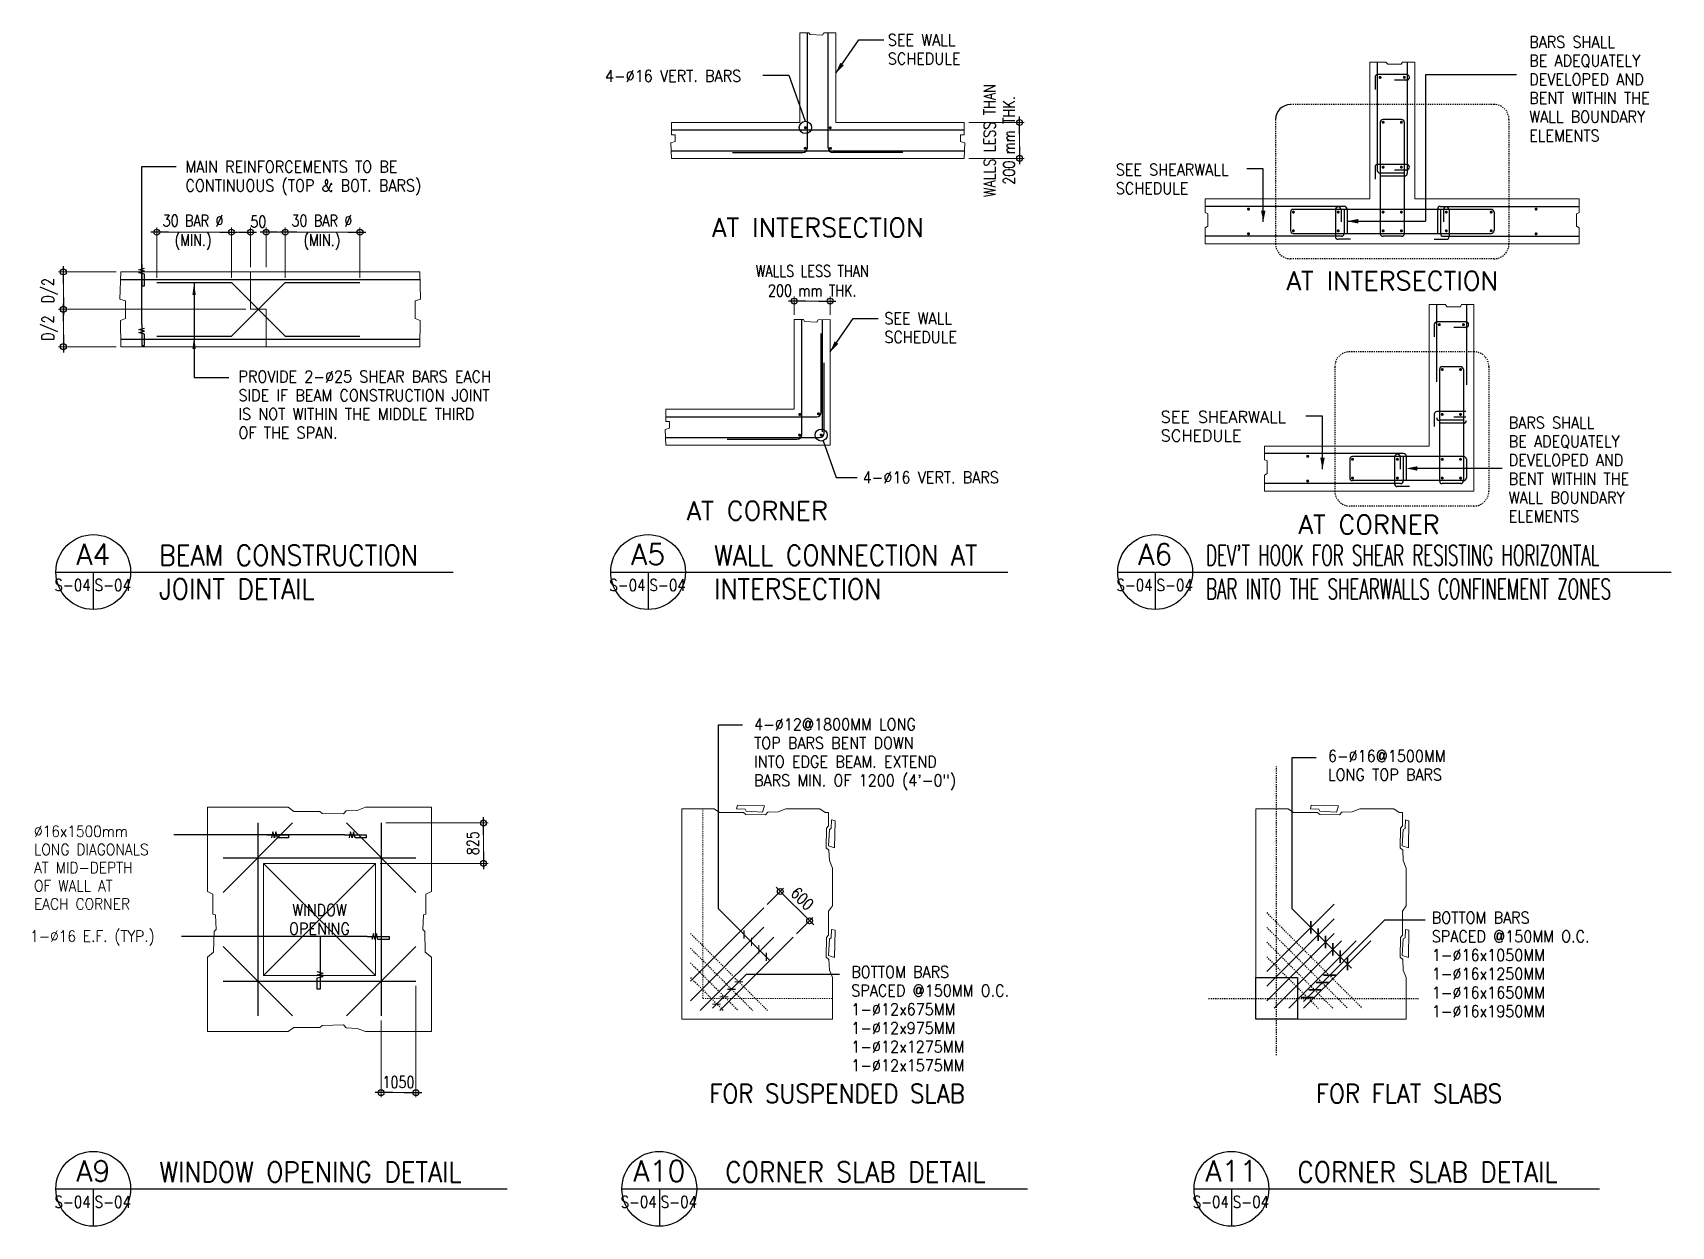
# Model space of a CAD drawing. Header units: millimetres. Extents: x 3475 to 3878, y 2024 to 2251.
# Drawn here: x 3732.1 to 3877.9, y 2145.1 to 2251.2 of the extents above; entities that cross this region are included whole.
import ezdxf
from ezdxf.enums import TextEntityAlignment as Align

# ---------------------------------------------------------------- set-up
doc = ezdxf.new("R2010")
doc.units = ezdxf.units.MM
doc.linetypes.add('HIDDEN', pattern=[0.375, 0.25, -0.125])
doc.linetypes.add('PHANTOM', pattern=[2.5, 1.25, -0.25, 0.25, -0.25, 0.25, -0.25])
for name, color, linetype in [('1R', 1, 'Continuous'), ('3G', 3, 'Continuous'), ('5B', 5, 'Continuous'), ('6M', 6, 'Continuous'), ('8G', 8, 'Continuous'), ('DIM', 8, 'Continuous'), ('TC', 4, 'Continuous'), ('TG', 3, 'Continuous'), ('title', 3, 'Continuous')]:
    doc.layers.add(name, color=color, linetype=linetype)
for name, color, linetype, lineweight in [('2Y', 3, 'Continuous', 9), ('4C', 4, 'Continuous', 9), ('ST-DIM_E', 250, 'Continuous', 13)]:
    doc.layers.add(name, color=color, linetype=linetype, lineweight=lineweight)
doc.styles.add('100CL', font='romans.shx', dxfattribs={"height": 250})
doc.styles.add('175CL', font='ROMANS.shx', dxfattribs={"height": 0.45})
doc.styles.add('FRED', font='romans', dxfattribs={"height": 0.6})
doc.styles.add('ROMANS', font='romans.shx', dxfattribs={"width": 0.8})
doc.dimstyles.new('DIM150', dxfattribs={"dimscale": 150, "dimtxt": 2.5, "dimasz": 2.5, "dimexe": 1, "dimexo": 1, "dimgap": 1, "dimtad": 1, "dimdec": 0, "dimzin": 0, "dimdsep": 46, "dimtxsty": 'ROMANS', "dimblk": 'DIM1', "dimcen": 1, "dimclrd": 8, "dimclre": 8, "dimclrt": 3, "dimadec": 0, "dimazin": 0, "dimtfac": 1, "dimtdec": 0, "dimtofl": 0, "dimtmove": 0, "dimatfit": 3, "dimfxl": 1, "dimtolj": 1, "dimtzin": 0, "dimarcsym": 0})

# ---------------------------------------------------------------- blocks, each defined once
blk = doc.blocks.new('DIMBLK')
at = {"layer": '2Y'}
blk.add_lwpolyline([(-5, 0, 2, 0, 0), (0, 0, 0, 0, 0)], format="xyseb", dxfattribs=at)
blk = doc.blocks.new('DIM1')
at = {"color": 0}
blk.add_line((-1, 0), (0.5, 0), dxfattribs=at)
at = {"color": 3}
blk.add_circle((0, 0), 0.25, dxfattribs=at)
blk = doc.blocks.new('*D11')
at = {"layer": 'Defpoints', "color": 0, "transparency": 16777216}
for p in [(281834, -95), (281834, -688), (282985, -688)]:
    blk.add_point(p, dxfattribs=at)
at = {"layer": 'DIM', "color": 8, "lineweight": -2, "transparency": 16777216}
for p, q in [((281834, -538), (281834, 55)), ((282985, -538), (282985, 55)), ((282610, -95), (282209, -95))]:
    blk.add_line(p, q, dxfattribs=at)
at = {"layer": 'DIM', "color": 8, "lineweight": -2, "transparency": 16777216, "xscale": 375, "yscale": 375, "zscale": 375, "rotation": 180}
blk.add_blockref('DIM1', (281834, -95), dxfattribs=at)
at = {"layer": 'DIM', "color": 8, "lineweight": -2, "transparency": 16777216, "xscale": 375, "yscale": 375, "zscale": 375}
blk.add_blockref('DIM1', (282985, -95), dxfattribs=at)
at = {"layer": 'DIM', "color": 3, "transparency": 16777216, "insert": (282410, 555), "char_height": 375, "attachment_point": 5, "style": 'ROMANS'}
blk.add_mtext('\\A1;WALLS LESS THAN\\P200 mm THK.', dxfattribs=at)
blk = doc.blocks.new('*D32')
at = {"layer": 'Defpoints', "color": 0, "transparency": 16777216}
for p in [(260231, 838), (258385, -360), (264392, -360)]:
    blk.add_point(p, dxfattribs=at)
at = {"layer": 'DIM', "color": 8, "lineweight": -2, "transparency": 16777216}
for p, q in [((260081, 838), (258235, 838)), ((258385, 463), (258385, 15)), ((264242, -360), (258235, -360))]:
    blk.add_line(p, q, dxfattribs=at)
at = {"layer": 'DIM', "color": 8, "lineweight": -2, "transparency": 16777216, "xscale": 375, "yscale": 375, "zscale": 375}
for p, rotation in [((258385, 838), 90), ((258385, -360), 270)]:
    blk.add_blockref('DIM1', p, dxfattribs=dict(at, rotation=rotation))
at = {"layer": 'DIM', "color": 3, "transparency": 16777216, "insert": (257950, 239), "char_height": 375, "attachment_point": 5, "rotation": 90, "style": 'ROMANS'}
blk.add_mtext('\\A1;D/2', dxfattribs=at)
blk = doc.blocks.new('*D33')
at = {"layer": 'Defpoints', "color": 0, "transparency": 16777216}
for p in [(258385, -360), (264392, -360), (260231, -1558)]:
    blk.add_point(p, dxfattribs=at)
at = {"layer": 'DIM', "color": 8, "lineweight": -2, "transparency": 16777216}
for p, q in [((264242, -360), (258235, -360)), ((258385, -1183), (258385, -735)), ((260081, -1558), (258235, -1558))]:
    blk.add_line(p, q, dxfattribs=at)
at = {"layer": 'DIM', "color": 8, "lineweight": -2, "transparency": 16777216, "xscale": 375, "yscale": 375, "zscale": 375}
for p, rotation in [((258385, -360), 90), ((258385, -1558), 270)]:
    blk.add_blockref('DIM1', p, dxfattribs=dict(at, rotation=rotation))
at = {"layer": 'DIM', "color": 3, "transparency": 16777216, "insert": (257950, -959), "char_height": 375, "attachment_point": 5, "rotation": 90, "style": 'ROMANS'}
blk.add_mtext('\\A1;D/2', dxfattribs=at)
blk = doc.blocks.new('*D34')
at = {"layer": 'Defpoints', "color": 0, "transparency": 16777216}
for p in [(264892, 2112), (264392, 838), (264892, 838)]:
    blk.add_point(p, dxfattribs=at)
at = {"layer": 'DIM', "color": 8, "lineweight": -2, "transparency": 16777216}
for p, q in [((264017, 2112), (263642, 2112)), ((264392, 988), (264392, 2262)), ((264892, 988), (264892, 2262)), ((265267, 2112), (265642, 2112))]:
    blk.add_line(p, q, dxfattribs=at)
at = {"layer": 'DIM', "color": 8, "lineweight": -2, "transparency": 16777216, "xscale": 375, "yscale": 375, "zscale": 375}
blk.add_blockref('DIM1', (264392, 2112), dxfattribs=at)
at = {"layer": 'DIM', "color": 8, "lineweight": -2, "transparency": 16777216, "xscale": 375, "yscale": 375, "zscale": 375, "rotation": 180}
blk.add_blockref('DIM1', (264892, 2112), dxfattribs=at)
at = {"layer": 'DIM', "color": 3, "transparency": 16777216, "insert": (264642, 2450), "char_height": 375, "attachment_point": 5, "style": 'ROMANS'}
blk.add_mtext('\\A1;50', dxfattribs=at)
blk = doc.blocks.new('*D54')
at = {"layer": 'Defpoints', "color": 0, "transparency": 16777216}
for p in [(287287, 5630), (289062, 5630), (287287, 4480)]:
    blk.add_point(p, dxfattribs=at)
at = {"layer": 'DIM', "color": 8, "lineweight": -2, "transparency": 16777216}
for p, q in [((287437, 5630), (289212, 5630)), ((289062, 4855), (289062, 5255)), ((287437, 4480), (289212, 4480))]:
    blk.add_line(p, q, dxfattribs=at)
at = {"layer": 'DIM', "color": 8, "lineweight": -2, "transparency": 16777216, "xscale": 375, "yscale": 375, "zscale": 375}
for p, rotation in [((289062, 5630), 90), ((289062, 4480), 270)]:
    blk.add_blockref('DIM1', p, dxfattribs=dict(at, rotation=rotation))
at = {"layer": 'DIM', "color": 3, "transparency": 16777216, "insert": (288412, 5055), "char_height": 375, "attachment_point": 5, "rotation": 90, "style": 'ROMANS'}
blk.add_mtext('\\A1;WALLS LESS THAN\\P200 mm THK.', dxfattribs=at)
blk = doc.blocks.new('*D69')
at = {"layer": 'Defpoints', "color": 0, "transparency": 16777216}
for p in [(269695, -21901), (268580, -23016), (269695, -25477)]:
    blk.add_point(p, dxfattribs=at)
at = {"layer": 'DIM', "color": 8, "lineweight": -2, "transparency": 16777216}
for p, q in [((269695, -22051), (269695, -25627)), ((268580, -23166), (268580, -25627)), ((268955, -25477), (269320, -25477))]:
    blk.add_line(p, q, dxfattribs=at)
at = {"layer": 'DIM', "color": 8, "lineweight": -2, "transparency": 16777216, "xscale": 375, "yscale": 375, "zscale": 375, "rotation": 180}
blk.add_blockref('DIM1', (268580, -25477), dxfattribs=at)
at = {"layer": 'DIM', "color": 8, "lineweight": -2, "transparency": 16777216, "xscale": 375, "yscale": 375, "zscale": 375}
blk.add_blockref('DIM1', (269695, -25477), dxfattribs=at)
at = {"layer": 'DIM', "color": 3, "transparency": 16777216, "insert": (269137, -25139), "char_height": 375, "attachment_point": 5, "style": 'ROMANS'}
blk.add_mtext('\\A1;1050', dxfattribs=at)
blk = doc.blocks.new('*D71')
at = {"layer": 'Defpoints', "color": 0, "transparency": 16777216}
for p in [(268580, -16831), (271864, -16831), (268400, -18125)]:
    blk.add_point(p, dxfattribs=at)
at = {"layer": 'DIM', "color": 8, "lineweight": -2, "transparency": 16777216}
for p, q in [((268730, -16831), (272014, -16831)), ((271864, -17750), (271864, -17206)), ((268550, -18125), (272014, -18125))]:
    blk.add_line(p, q, dxfattribs=at)
at = {"layer": 'DIM', "color": 8, "lineweight": -2, "transparency": 16777216, "xscale": 375, "yscale": 375, "zscale": 375}
for p, rotation in [((271864, -16831), 90), ((271864, -18125), 270)]:
    blk.add_blockref('DIM1', p, dxfattribs=dict(at, rotation=rotation))
at = {"layer": 'DIM', "color": 3, "transparency": 16777216, "insert": (271526, -17478), "char_height": 375, "attachment_point": 5, "rotation": 90, "style": 'ROMANS'}
blk.add_mtext('\\A1;825', dxfattribs=at)
blk = doc.blocks.new('*D75')
at = {"layer": 'Defpoints', "color": 0, "transparency": 16777216}
for p in [(267902, 2112), (265504, 502), (267902, 502)]:
    blk.add_point(p, dxfattribs=at)
at = {"layer": 'DIM', "color": 8, "lineweight": -2, "transparency": 16777216}
for p, q in [((265504, 652), (265504, 2262)), ((265879, 2112), (267527, 2112)), ((267902, 652), (267902, 2262))]:
    blk.add_line(p, q, dxfattribs=at)
at = {"layer": 'DIM', "color": 8, "lineweight": -2, "transparency": 16777216, "xscale": 375, "yscale": 375, "zscale": 375, "rotation": 180}
blk.add_blockref('DIM1', (265504, 2112), dxfattribs=at)
at = {"layer": 'DIM', "color": 8, "lineweight": -2, "transparency": 16777216, "xscale": 375, "yscale": 375, "zscale": 375}
blk.add_blockref('DIM1', (267902, 2112), dxfattribs=at)
at = {"layer": 'DIM', "color": 3, "transparency": 16777216, "insert": (266679, 2108), "char_height": 375, "attachment_point": 5, "style": 'ROMANS'}
blk.add_mtext('\\A1;30 BAR %%C\\P(MIN.)', dxfattribs=at)
blk = doc.blocks.new('*D76')
at = {"layer": 'Defpoints', "color": 0, "transparency": 16777216}
for p in [(261382, 2112), (261382, 502), (263779, 502)]:
    blk.add_point(p, dxfattribs=at)
at = {"layer": 'DIM', "color": 8, "lineweight": -2, "transparency": 16777216}
for p, q in [((261382, 652), (261382, 2262)), ((263404, 2112), (261757, 2112)), ((263779, 652), (263779, 2262))]:
    blk.add_line(p, q, dxfattribs=at)
at = {"layer": 'DIM', "color": 8, "lineweight": -2, "transparency": 16777216, "xscale": 375, "yscale": 375, "zscale": 375, "rotation": 180}
blk.add_blockref('DIM1', (261382, 2112), dxfattribs=at)
at = {"layer": 'DIM', "color": 8, "lineweight": -2, "transparency": 16777216, "xscale": 375, "yscale": 375, "zscale": 375}
blk.add_blockref('DIM1', (263779, 2112), dxfattribs=at)
at = {"layer": 'DIM', "color": 3, "transparency": 16777216, "insert": (262547, 2108), "char_height": 375, "attachment_point": 5, "style": 'ROMANS'}
blk.add_mtext('\\A1;30 BAR %%C\\P(MIN.)', dxfattribs=at)
blk = doc.blocks.new('*D78')
at = {"layer": 'Defpoints', "color": 0, "transparency": 16777216}
for p in [(280862, -19548), (282327, -19967), (281804, -20490)]:
    blk.add_point(p, dxfattribs=at)
at = {"layer": 'DIM', "color": 8, "lineweight": -2, "transparency": 16777216}
for p, q in [((280968, -19442), (281491, -18919)), ((281650, -19290), (282062, -19702)), ((281910, -20384), (282434, -19861))]:
    blk.add_line(p, q, dxfattribs=at)
at = {"layer": 'DIM', "color": 8, "lineweight": -2, "transparency": 16777216, "xscale": 375, "yscale": 375, "zscale": 375}
for p, rotation in [((281385, -19025), 134.9999999899574), ((282327, -19967), 314.9999999899574)]:
    blk.add_blockref('DIM1', p, dxfattribs=dict(at, rotation=rotation))
at = {"layer": 'DIM', "color": 3, "transparency": 16777216, "insert": (282095, -19257), "char_height": 375, "attachment_point": 5, "rotation": 315, "style": 'ROMANS'}
blk.add_mtext('\\A1;600', dxfattribs=at)
blk = doc.blocks.new('A$C6C0B0B06')
at = {"layer": 'title', "color": 2}
for p, q in [((0, 0), (16, 0)), ((8, 0), (8, -8))]:
    blk.add_line(p, q, dxfattribs=at)
blk.add_circle((8, 0), 8, dxfattribs=at)
at = {"layer": 'title', "color": 5, "style": 'ROMANS'}
blk.add_attdef('A', text='', height=4.5, dxfattribs=at).set_placement((8, 3.8), align=Align.MIDDLE)
at = {"layer": 'title', "color": 2, "style": 'ROMANS'}
for width, p, p2 in [(1.138397, (-0.28, -4.05), (7.44, -4.05)), (1.147089, (8.29, -4.05), (16.07, -4.05))]:
    blk.add_attdef('S-1', text='', height=2.5, dxfattribs=dict(at, width=width)).set_placement(p, p2, align=Align.FIT)
blk = doc.blocks.new('A$C9b866f26')
at = {"layer": '1R'}
for p, q in [((31047.446, 31286.999), (27451.517, 27691.07)), ((27451.517, 31286.999), (31047.446, 27691.07))]:
    blk.add_line(p, q, dxfattribs=at)
at = {"layer": '2Y', "color": 2}
for p, q in [((44661.708, 55042.351), (44661.708, 57919.094)), ((45812.405, 55042.351), (45812.405, 57919.094)), ((40539.469, 55042.351), (44661.708, 55042.351)), ((49934.643, 55042.351), (45812.405, 55042.351)), ((40539.469, 53891.654), (49934.643, 53891.654)), ((22878.045, 50250.009), (32467.189, 50250.009)), ((27039.051, 50250.009), (27039.051, 49051.846)), ((27039.051, 49051.846), (27539.051, 49051.846)), ((27539.051, 49051.846), (27539.051, 47852.723)), ((44481.768, 45847.421), (44481.768, 48724.165)), ((45632.465, 44696.724), (45632.465, 48724.165)), ((22878.045, 47852.723), (32467.189, 47852.723)), ((40359.53, 45847.421), (44481.768, 45847.421)), ((40359.53, 44696.724), (45632.465, 44696.724)), ((40879.245, 26291.948), (40879.245, 33037.436)), ((59289.406, 26291.948), (59289.406, 33037.436)), ((40879.245, 26291.948), (45704.967, 26291.948)), ((59289.406, 26291.948), (64115.129, 26291.948))]:
    blk.add_line(p, q, dxfattribs=at)
at = {"layer": '2Y'}
for p, q in [((62947.283, 56980.921), (62947.283, 52591.505)), ((64386.737, 56980.921), (64386.737, 52591.505)), ((62947.283, 52591.505), (57669.289, 52591.505)), ((69664.731, 52591.505), (64386.737, 52591.505)), ((69664.731, 51152.052), (57669.289, 51152.052)), ((64846.02, 49205.142), (64846.02, 44677.64)), ((66285.473, 49205.142), (66285.473, 43238.187)), ((64832.692, 44664.312), (59568.026, 44664.312)), ((66272.145, 43224.859), (59568.026, 43224.859))]:
    blk.add_line(p, q, dxfattribs=at)
at = {"layer": '2Y', "color": 2, "linetype": 'HIDDEN'}
for q in [(41545.911, 33037.436), (45704.967, 26958.615)]:
    blk.add_line((41545.911, 26958.615), q, dxfattribs=at)
at = {"layer": '2Y', "color": 1}
for points in [[(44661.708, 57919.094), (44953.627, 57919.094), (44991.112, 57860.795), (45384.708, 57838.293), (45433.439, 57913.3), (45812.405, 57919.094)], [(40539.469, 55042.351), (40539.469, 54649.186), (40660.12, 54649.186), (40660.12, 54431.2), (40521.463, 54391.566), (40539.469, 53891.654)], [(49934.643, 55042.351), (49934.643, 54649.186), (49813.992, 54649.186), (49813.992, 54431.2), (49952.649, 54391.566), (49934.643, 53891.654)], [(22878.045, 50250.009), (22849.537, 49377.333), (23027.504, 49328.765), (23027.504, 48762.142), (22865.716, 48697.385), (22878.045, 47852.723)], [(32467.189, 50250.009), (32495.698, 49377.333), (32317.731, 49328.765), (32317.731, 48762.142), (32479.519, 48697.385), (32467.189, 47852.723)], [(64846.02, 49205.142), (65360.794, 49205.142), (65424.203, 49133.83), (65852.214, 49133.83), (65891.844, 49205.142), (66285.473, 49205.142)], [(44481.768, 48724.165), (44773.687, 48724.165), (44811.173, 48665.865), (45204.769, 48643.363), (45253.499, 48718.37), (45632.465, 48724.165)], [(40359.53, 45847.421), (40359.53, 45454.257), (40480.181, 45454.257), (40480.181, 45236.27), (40341.523, 45196.636), (40359.53, 44696.724)], [(59568.026, 44664.312), (59568.026, 44229.139), (59650.821, 44190.606), (59650.821, 43790.821), (59568.026, 43733.02), (59568.026, 43224.859)], [(40879.245, 33037.436), (41914.026, 33037.436), (42084.814, 32913.419), (42854.124, 32913.419), (42929.546, 32853.037), (43563.096, 32837.942), (43638.518, 32928.514), (43970.378, 32943.61), (44211.73, 33037.436), (44977.403, 33037.436)], [(44977.403, 33037.436), (45306.163, 33037.436), (45476.951, 32913.419), (45580.95, 32913.419)], [(45580.95, 32913.419), (45580.95, 32495.021), (45520.569, 32419.599), (45505.473, 31786.049), (45596.046, 31710.627), (45611.141, 31378.767), (45704.967, 31137.415), (45704.967, 30958.615)], [(59289.406, 33037.436), (60324.187, 33037.436), (60494.975, 32913.419), (61264.285, 32913.419), (61339.708, 32853.037), (61973.257, 32837.942), (62048.68, 32928.514), (62380.539, 32943.61), (62621.891, 33037.436), (63387.564, 33037.436)], [(63387.564, 33037.436), (63716.324, 33037.436), (63887.112, 32913.419), (63991.112, 32913.419)], [(63991.112, 32913.419), (63991.112, 32495.021), (63930.73, 32419.599), (63915.634, 31786.049), (64006.207, 31710.627), (64021.302, 31378.767), (64115.129, 31137.415), (64115.129, 30958.615)], [(45704.967, 30958.615), (45704.967, 29923.834), (45580.95, 29753.046), (45580.95, 28983.736), (45520.569, 28908.313), (45505.473, 28274.764), (45596.046, 28199.341), (45611.141, 27867.482), (45704.967, 27626.13), (45704.967, 26291.948)], [(64115.129, 30958.615), (64115.129, 29923.834), (63991.112, 29753.046), (63991.112, 28983.736), (63930.73, 28908.313), (63915.634, 28274.764), (64006.207, 28199.341), (64021.302, 27867.482), (64115.129, 27626.13), (64115.129, 26291.948)]]:
    blk.add_lwpolyline(points, dxfattribs=at)
at = {"layer": '2Y'}
for points in [[(62947.283, 56980.921), (63462.057, 56980.921), (63525.466, 56909.609), (63953.477, 56909.609), (63993.108, 56980.921), (64386.737, 56980.921)], [(57669.289, 52591.505), (57669.289, 52156.333), (57752.085, 52117.799), (57752.085, 51718.014), (57669.289, 51660.213), (57669.289, 51152.052)], [(69664.731, 52591.505), (69664.731, 52156.333), (69581.935, 52117.799), (69581.935, 51718.014), (69664.731, 51660.213), (69664.731, 51152.052)]]:
    blk.add_lwpolyline(points, dxfattribs=at)
at = {"layer": '2Y', "color": 1}
for points in [[(42937.122, 32964.659), (43466.207, 32933.25), (43526.871, 33129.391), (42659.483, 33147.882), (42633.291, 33032.713), (42905.691, 33022.243)], [(61347.283, 32964.659), (61876.368, 32933.25), (61937.032, 33129.391), (61069.645, 33147.882), (61043.452, 33032.713), (61315.852, 33022.243)], [(28245.208, 33084.963), (25653.552, 33084.963), (25653.552, 30380.075), (25833.789, 30300.216), (25833.789, 29661.348), (25913.595, 29641.383), (25933.547, 29162.231), (25873.692, 29102.337), (25853.74, 28443.504), (25653.552, 28283.787), (25653.552, 25893.105), (28245.208, 25893.105), (28429.45, 26026.892), (29259.365, 26026.892), (29340.73, 26092.031), (30024.189, 26108.315), (30105.554, 26010.607), (30463.556, 25994.323), (30723.922, 25893.105), (32845.41, 25893.105), (32845.41, 28283.787), (32645.222, 28443.504), (32625.271, 29102.337), (32565.416, 29162.231), (32585.367, 29641.383), (32665.174, 29661.348), (32665.174, 30300.216), (32845.41, 30380.075), (32845.41, 33084.963), (30723.922, 33084.963), (30463.556, 32983.745), (30105.554, 32967.461), (30024.189, 32869.753), (29340.73, 32886.038), (29259.365, 32951.176), (28429.45, 32951.176)], [(45608.355, 32374.639), (45576.945, 31845.554), (45773.086, 31784.89), (45791.577, 32652.277), (45676.409, 32678.47), (45665.939, 32406.07)], [(64018.516, 32374.639), (63987.107, 31845.554), (64183.248, 31784.89), (64201.739, 32652.277), (64086.57, 32678.47), (64076.1, 32406.07)], [(45608.355, 28863.354), (45576.945, 28334.269), (45773.086, 28273.604), (45791.577, 29140.992), (45676.409, 29167.185), (45665.939, 28894.785)], [(64018.516, 28863.354), (63987.107, 28334.269), (64183.248, 28273.604), (64201.739, 29140.992), (64086.57, 29167.185), (64076.1, 28894.785)]]:
    blk.add_lwpolyline(points, close=True, dxfattribs=at)
at = {"layer": '2Y', "color": 2}
blk.add_lwpolyline([(27451.517, 31286.999), (31047.446, 31286.999), (31047.446, 27691.07), (27451.517, 27691.07)], close=True, dxfattribs=at)
at = {"layer": '2Y'}
for centre in [(64832.692, 44677.64), (66272.145, 43238.187)]:
    blk.add_arc(centre, 13.328, 270, 0, dxfattribs=at)
at = {"layer": '3G', "const_width": 47.946}
for points in [[(44814.254, 54875.32, 1), (44862.2, 54875.32, 1)], [(45659.859, 54875.32, -1), (45611.913, 54875.32, -1)], [(44807.687, 54213.813, 1), (44855.633, 54213.813, 1)], [(45666.425, 54213.813, -1), (45618.48, 54213.813, -1)], [(45231.889, 45704.015, 1), (45279.834, 45704.015, 1)], [(44634.314, 45680.39, 1), (44682.26, 45680.39, 1)], [(44627.748, 45018.883, 1), (44675.693, 45018.883, 1)], [(45320.54, 45018.883, 1), (45368.485, 45018.883, 1)]]:
    blk.add_lwpolyline(points, format="xyb", close=True, dxfattribs=at)
at = {"layer": '4C', "color": 4, "const_width": 47.946}
for points in [[(63252.797, 56487.584, 1), (63300.743, 56487.584, 1)], [(64029.798, 56487.584, 1), (64077.744, 56487.584, 1)], [(63348.761, 55048.131, 1), (63396.707, 55048.131, 1)], [(63933.835, 55048.131, 1), (63981.78, 55048.131, 1)], [(63348.761, 53608.678, 1), (63396.707, 53608.678, 1)], [(63933.835, 53608.678, 1), (63981.78, 53608.678, 1)], [(59030.402, 52265.188, 1), (59078.348, 52265.188, 1)], [(60469.855, 52169.225, 1), (60517.801, 52169.225, 1)], [(61909.308, 52169.225, 1), (61957.254, 52169.225, 1)], [(63348.761, 52169.225, 1), (63396.707, 52169.225, 1)], [(63933.835, 52169.225, 1), (63981.78, 52169.225, 1)], [(65424.712, 52169.225, -1), (65376.766, 52169.225, -1)], [(66864.165, 52169.225, -1), (66816.219, 52169.225, -1)], [(68303.618, 52265.188, -1), (68255.672, 52265.188, -1)], [(59030.402, 51472.78, 1), (59078.348, 51472.78, 1)], [(60469.855, 51568.744, 1), (60517.801, 51568.744, 1)], [(61909.308, 51568.744, 1), (61957.254, 51568.744, 1)], [(63348.761, 51568.744, 1), (63396.707, 51568.744, 1)], [(63936.997, 51568.744, 1), (63984.943, 51568.744, 1)], [(65424.712, 51568.744, -1), (65376.766, 51568.744, -1)], [(66864.165, 51568.744, -1), (66816.219, 51568.744, -1)], [(68303.618, 51472.78, -1), (68255.672, 51472.78, -1)], [(65151.534, 48560.39, 1), (65199.48, 48560.39, 1)], [(65928.535, 48560.39, 1), (65976.48, 48560.39, 1)], [(65247.498, 47120.937, 1), (65295.443, 47120.937, 1)], [(65832.571, 47120.937, 1), (65880.517, 47120.937, 1)], [(65247.498, 45681.484, 1), (65295.443, 45681.484, 1)], [(65832.571, 45681.484, 1), (65880.517, 45681.484, 1)], [(60929.139, 44337.995, 1), (60977.084, 44337.995, 1)], [(62368.592, 44242.031, 1), (62416.537, 44242.031, 1)], [(63808.045, 44242.031, 1), (63855.99, 44242.031, 1)], [(65247.498, 44242.031, 1), (65295.443, 44242.031, 1)], [(65832.571, 44242.031, 1), (65880.517, 44242.031, 1)], [(62368.592, 43641.55, 1), (62416.537, 43641.55, 1)], [(63808.045, 43641.55, 1), (63855.99, 43641.55, 1)], [(65247.498, 43641.55, 1), (65295.443, 43641.55, 1)], [(65835.734, 43641.55, 1), (65883.68, 43641.55, 1)], [(60929.139, 43545.587, 1), (60977.084, 43545.587, 1)]]:
    blk.add_lwpolyline(points, format="xyb", close=True, dxfattribs=at)
at = {"layer": '5B'}
for p, q in [((59639.49, 27820.544), (61801.251, 29982.304)), ((41151.918, 27507.431), (43508.94, 29864.453)), ((59639.49, 27349.139), (61801.251, 29510.9)), ((41151.918, 26878.891), (43508.94, 29235.914)), ((41466.188, 26564.622), (43823.21, 28921.644)), ((42094.727, 26564.622), (44451.749, 28921.644)), ((59639.49, 26877.735), (61801.251, 29039.495)), ((59875.192, 26642.033), (62036.953, 28803.793)), ((60346.597, 26642.033), (62508.357, 28803.793)), ((60818.001, 26642.033), (62979.762, 28803.793))]:
    blk.add_line(p, q, dxfattribs=at)
at = {"layer": '5B', "linetype": 'HIDDEN', "ltscale": 2}
for p, q in [((59639.49, 29706.162), (62703.62, 26642.033)), ((41151.918, 29039.495), (43626.792, 26564.622)), ((59639.49, 29234.758), (62232.215, 26642.033)), ((41151.918, 28568.091), (43155.387, 26564.622)), ((59639.49, 28763.353), (61760.81, 26642.033)), ((41151.918, 28096.686), (42683.983, 26564.622)), ((59639.49, 28291.948), (61289.406, 26642.033)), ((41151.918, 27625.282), (42212.578, 26564.622))]:
    blk.add_line(p, q, dxfattribs=at)
at = {"layer": '6M', "color": 6}
for p, q in [((44901.436, 54227.274), (44901.436, 57919.094)), ((45572.676, 54227.274), (45572.676, 57915.429)), ((64127.482, 56578.896), (63201.886, 56578.896)), ((64127.482, 56396.271), (63738.977, 56396.271)), ((63964.497, 55139.443), (63369.523, 55139.443)), ((42504.15, 54083.436), (44757.599, 54083.436)), ((47969.962, 54083.436), (45716.513, 54083.436)), ((64127.482, 53699.99), (63201.587, 53699.99)), ((64031.518, 53421.402), (63273.56, 53421.402)), ((64060.46, 53325.438), (63283.156, 53325.438)), ((64127.482, 53517.365), (63738.977, 53517.365)), ((60402.516, 52169.266), (60402.516, 51574.292)), ((61841.969, 52242.936), (61841.969, 51382.365)), ((62024.593, 52242.936), (62024.593, 51854.43)), ((62120.557, 52242.936), (62120.557, 51478.329)), ((62216.52, 52265.229), (62216.52, 51487.925)), ((65117.5, 52265.229), (65117.5, 51487.925)), ((65213.463, 52242.936), (65213.463, 51478.329)), ((65309.427, 52242.936), (65309.427, 51854.43)), ((65492.051, 52242.936), (65492.051, 51382.365)), ((66931.504, 52169.266), (66931.504, 51574.292)), ((22878.045, 50010.281), (32467.189, 50010.281)), ((24028.263, 49914.389), (26426.508, 49914.389)), ((26425.549, 49915.348), (28151.595, 48189.302)), ((26425.549, 48188.343), (28151.595, 49914.389)), ((28151.595, 49914.389), (30548.881, 49914.389)), ((44721.497, 45032.344), (44721.497, 48724.165)), ((45390.718, 45118.378), (45390.718, 48720.468)), ((66026.219, 48651.702), (65100.323, 48651.702)), ((66026.219, 48469.078), (65637.713, 48469.078)), ((22878.045, 48092.452), (32467.189, 48092.452)), ((24028.263, 48188.343), (26425.549, 48188.343)), ((28151.595, 48189.302), (30548.881, 48189.302)), ((65863.234, 47212.249), (65268.26, 47212.249)), ((66026.219, 45772.796), (65100.323, 45772.796)), ((65930.255, 45494.208), (65172.296, 45494.208)), ((65959.197, 45398.245), (65181.892, 45398.245)), ((66026.219, 45590.172), (65637.713, 45590.172)), ((42324.21, 44888.507), (44577.659, 44888.507)), ((62301.252, 44242.073), (62301.252, 43647.099)), ((63740.705, 44315.742), (63740.705, 43455.172)), ((63923.33, 44315.742), (63923.33, 43927.237)), ((64019.293, 44315.742), (64019.293, 43551.135)), ((64115.257, 44338.036), (64115.257, 43560.732)), ((28386.458, 32581.533), (26156.982, 30352.057)), ((27271.72, 32581.533), (27271.72, 26396.535)), ((30112.504, 32581.533), (32341.98, 30352.057)), ((31227.242, 32581.533), (31227.242, 26396.535)), ((26156.982, 31466.795), (32341.98, 31466.795)), ((26156.982, 28626.011), (28386.458, 26396.535)), ((32341.98, 28626.011), (30112.504, 26396.535)), ((26156.982, 27511.273), (32341.98, 27511.273))]:
    blk.add_line(p, q, dxfattribs=at)
at = {"layer": '6M', "color": 6, "linetype": 'Continuous'}
for p, q in [((63187.192, 56980.921), (63187.192, 53507.769)), ((64146.828, 56980.921), (64146.828, 53411.805)), ((63115.22, 56492.229), (63115.22, 56099.078)), ((63283.156, 55053.076), (63283.156, 51478.329)), ((64050.864, 55053.076), (64050.864, 51478.329)), ((63115.22, 53613.623), (63115.22, 53220.172)), ((62130.153, 52351.597), (57669.289, 52351.597)), ((66845.137, 52255.633), (60488.883, 52255.633)), ((65203.867, 52351.597), (69664.731, 52351.597)), ((62034.189, 51391.961), (57669.289, 51391.961)), ((60488.883, 51487.925), (66845.137, 51487.925)), ((62321.786, 51295.998), (61928.336, 51295.998)), ((63964.497, 51391.961), (63369.523, 51391.961)), ((65012.234, 51295.998), (65405.684, 51295.998)), ((65299.831, 51391.961), (69664.731, 51391.961)), ((65085.929, 49205.142), (65085.929, 46723.833)), ((66045.564, 49205.142), (66045.564, 46627.87)), ((65013.956, 48565.335), (65013.956, 48171.885)), ((65181.892, 47125.882), (65181.892, 43551.135)), ((65949.601, 47125.882), (65949.601, 43551.135)), ((65013.956, 45686.429), (65013.956, 45292.979)), ((64028.89, 44424.403), (59568.026, 44424.403)), ((65959.197, 44328.44), (62387.619, 44328.44)), ((66045.564, 44242.073), (66045.564, 43647.099)), ((63932.926, 43464.768), (59568.026, 43464.768)), ((65959.197, 43560.732), (62387.619, 43560.732)), ((64220.523, 43368.804), (63827.072, 43368.804)), ((65863.234, 43464.768), (65268.26, 43464.768))]:
    blk.add_line(p, q, dxfattribs=at)
at = {"layer": '6M', "color": 6}
for points in [[(40539.469, 54802.622), (49934.643, 54802.622, 0.414213562)], [(40530.835, 54131.382), (49943.278, 54131.382, 0.414213562)], [(40359.53, 45607.693), (45200.954, 45607.693, 0.414213562), (45344.791, 45751.53), (45344.791, 48274.359)], [(40350.895, 44936.452), (45296.845, 44936.452, 0.414213562), (45440.682, 45080.29), (45440.682, 47333.739)]]:
    blk.add_lwpolyline(points, format="xyb", dxfattribs=at)
at = {"layer": '6M'}
blk.add_lwpolyline([(59289.406, 27625.282), (60622.739, 27625.282), (60622.739, 26291.948), (59289.406, 26291.948)], close=True, dxfattribs=at)
at = {"layer": '6M', "color": 6}
for centre, radius, start, end in [((63201.886, 56492.229), 86.667, 90, 180), ((64127.482, 56487.584), 91.312, 270, 90), ((63369.523, 55053.076), 86.367, 90, 180), ((63964.497, 55053.076), 86.367, 0, 90), ((44757.599, 54227.274), 143.837, 270, 0), ((45716.513, 54227.274), 143.837, 180, 270), ((63201.587, 53613.623), 86.367, 90, 180), ((64127.482, 53608.678), 91.312, 270, 90), ((63273.56, 53507.769), 86.367, 180, 270), ((64060.46, 53411.805), 86.367, 270, 0), ((60488.883, 52169.266), 86.367, 90, 180), ((61933.281, 52242.936), 91.312, 0, 180), ((62130.153, 52265.229), 86.367, 0, 90), ((65203.867, 52265.229), 86.367, 90, 180), ((65400.739, 52242.936), 91.312, 0, 180), ((66845.137, 52169.266), 86.367, 0, 90), ((60488.883, 51574.292), 86.367, 180, 270), ((66845.137, 51574.292), 86.367, 270, 0), ((61928.336, 51382.365), 86.367, 180, 270), ((62034.189, 51478.329), 86.367, 270, 0), ((65299.831, 51478.329), 86.367, 180, 270), ((65405.684, 51382.365), 86.367, 270, 0), ((65100.323, 48565.335), 86.367, 90, 180), ((66026.219, 48560.39), 91.312, 270, 90), ((65268.26, 47125.882), 86.367, 90, 180), ((65863.234, 47125.882), 86.367, 0, 90), ((65100.323, 45686.429), 86.367, 90, 180), ((65172.296, 45580.576), 86.367, 180, 270), ((65959.197, 45484.612), 86.367, 270, 0), ((44577.659, 45032.344), 143.837, 270, 0), ((62387.619, 44242.073), 86.367, 90, 180), ((63832.017, 44315.742), 91.312, 0, 180), ((64028.89, 44338.036), 86.367, 0, 90), ((62387.619, 43647.099), 86.367, 180, 270), ((63827.072, 43455.172), 86.367, 180, 270), ((63932.926, 43551.135), 86.367, 270, 0)]:
    blk.add_arc(centre, radius, start, end, dxfattribs=at)
at = {"layer": '6M', "color": 6, "linetype": 'Continuous'}
for centre, start, end in [((63369.523, 51478.329), 180, 270), ((63964.497, 51478.329), 270, 0), ((65959.197, 44242.073), 0, 90), ((65959.197, 43647.099), 270, 0), ((65268.26, 43551.135), 180, 270), ((65863.234, 43551.135), 270, 0)]:
    blk.add_arc(centre, 86.367, start, end, dxfattribs=at)
at = {"layer": '8G'}
for p, q in [((45812.405, 56618.424), (46549.238, 57689.553)), ((46549.238, 57689.553), (47350.247, 57689.553)), ((64728.554, 56572.553), (64728.554, 51876.577)), ((67654.683, 56572.553), (64728.554, 56572.553)), ((23545.469, 48565.899), (23545.469, 53626.93)), ((23545.469, 53626.93), (24656.369, 53626.93)), ((59528.788, 53551.346), (58996.666, 53551.346)), ((59528.788, 51857.835), (59528.788, 53551.346)), ((62216.52, 51876.577), (64728.554, 51876.577)), ((25227.385, 49914.389), (25227.385, 46866.838)), ((45632.465, 47689.205), (46369.299, 48760.334)), ((46369.299, 48760.334), (47170.308, 48760.334)), ((25227.385, 46866.838), (26338.286, 46866.838)), ((61427.524, 45624.153), (60895.402, 45624.153)), ((61427.524, 43930.642), (61427.524, 45624.153)), ((45408.404, 44837.903), (45823.859, 43661.084)), ((45823.859, 43661.084), (46496.689, 43661.084)), ((67189.9, 43949.384), (64335.922, 43949.384)), ((42050, 29829.326), (42050, 35725.011)), ((42050, 35725.011), (42817.562, 35725.011)), ((60460.162, 29829.326), (60460.162, 34685.101)), ((60460.162, 34685.101), (61227.723, 34685.101)), ((30050.876, 32197.825), (24580.967, 32197.825)), ((43713.261, 28166.065), (42050, 29829.326)), ((62359.125, 27930.362), (60460.162, 29829.326)), ((60816.956, 26861.689), (63426.489, 29471.222)), ((63426.489, 29471.222), (64726.892, 29471.222)), ((30781.906, 28944.895), (24824.232, 28944.895)), ((29275.869, 28944.895), (29275.869, 27956.61)), ((41862.828, 26643.209), (42952.992, 27733.373)), ((42952.992, 27733.373), (45935.314, 27733.373))]:
    blk.add_line(p, q, dxfattribs=at)
at = {"layer": '8G', "linetype": 'HIDDEN'}
for p, q in [((66931.504, 55619.261), (60402.516, 55619.261)), ((59922.698, 55139.443), (59922.698, 51152.052)), ((67411.322, 55139.443), (67411.322, 51152.052)), ((66931.504, 50672.235), (60402.516, 50672.235)), ((66285.473, 47692.067), (62301.252, 47692.067)), ((61821.434, 47212.249), (61821.434, 43224.859)), ((66765.291, 47212.249), (66765.291, 43224.859)), ((66285.473, 42745.041), (62301.252, 42745.041))]:
    blk.add_line(p, q, dxfattribs=at)
at = {"layer": '8G', "linetype": 'PHANTOM'}
for p, q in [((59956.073, 25136.604), (59956.073, 34397.279)), ((57770.743, 26958.615), (64509.141, 26958.615))]:
    blk.add_line(p, q, dxfattribs=at)
at = {"layer": '8G', "color": 2}
for points in [[(46016.359, 56914.91, 143.945, 0, 0), (45812.405, 56618.424, 0, 0, 0)], [(59528.788, 52217.699, 143.945, 0, 0), (59528.788, 51857.835, 0, 0, 0)], [(62576.383, 51876.577, 143.945, 0, 0), (62216.52, 51876.577, 0, 0, 0)], [(25227.385, 49506.683, 107.959, 0, 0), (25227.385, 49914.389, 0, 0, 0)], [(25227.625, 47780.636, 107.959, 0, 0), (25227.625, 48188.343, 0, 0, 0)], [(45836.419, 47985.691, 143.945, 0, 0), (45632.465, 47689.205, 0, 0, 0)], [(61427.524, 44290.505, 143.945, 0, 0), (61427.524, 43930.642, 0, 0, 0)]]:
    blk.add_lwpolyline(points, format="xyseb", dxfattribs=at)
at = {"layer": '8G'}
blk.add_lwpolyline([(43470.975, 56557.316), (44312.553, 56557.316), (44834.083, 55080.028)], dxfattribs=at)
at = {"layer": '8G', "color": 2}
for points in [[(23545.469, 50483.728), (23545.469, 49804.738), (23641.432, 49804.738), (23641.432, 50177.467), (23449.505, 50225.449), (23641.432, 50273.431), (23449.505, 50321.413), (23641.432, 50369.394)], [(23545.469, 48565.899), (23545.469, 47886.909), (23641.432, 47886.909), (23641.432, 48259.638), (23449.505, 48307.62), (23641.432, 48355.602), (23449.505, 48403.584), (23641.432, 48451.565)], [(27557.413, 32197.825), (28256.108, 32197.825), (28256.108, 32101.861), (27898.237, 32101.861), (27850.255, 32293.788), (27802.274, 32101.861), (27754.292, 32293.788), (27706.31, 32101.861)], [(30050.876, 32197.825), (30749.571, 32197.825), (30749.571, 32101.861), (30391.7, 32101.861), (30343.718, 32293.788), (30295.736, 32101.861), (30247.755, 32293.788), (30199.773, 32101.861)], [(30781.906, 28944.895), (31480.601, 28944.895), (31480.601, 28848.932), (31122.73, 28848.932), (31074.748, 29040.859), (31026.766, 28848.932), (30978.784, 29040.859), (30930.803, 28848.932)], [(29275.869, 27956.61), (29275.869, 27257.915), (29179.906, 27257.915), (29179.906, 27615.786), (29371.833, 27663.767), (29179.906, 27711.749), (29371.833, 27759.731), (29179.906, 27807.713)]]:
    blk.add_lwpolyline(points, dxfattribs=at)
for points, const_width in [([(61054.217, 29032.621), (61054.217, 29437.92)], 53.349), ([(42870.573, 28873.653), (42870.573, 29143.853)], 35.566), ([(43109.337, 28634.889), (43109.337, 28905.089)], 35.566), ([(61294.247, 28801.247), (61294.247, 29206.546)], 53.349), ([(61525.621, 28561.216), (61525.621, 28966.516)], 53.349), ([(43348.101, 28396.126), (43348.101, 28666.325)], 35.566), ([(43586.864, 28157.362), (43586.864, 28427.561)], 35.566), ([(61761.323, 28325.514), (61761.323, 28730.813)], 53.349), ([(61997.026, 28089.812), (61997.026, 28495.111)], 53.349), ([(62232.728, 27854.109), (62232.728, 28259.409)], 53.349), ([(42570.416, 27485.897), (42840.616, 27485.897)], 35.566), ([(61221.293, 27468.675), (61626.592, 27468.675)], 53.349), ([(61456.995, 27704.378), (61862.294, 27704.378)], 53.349), ([(42092.889, 27008.369), (42363.088, 27008.369)], 35.566), ([(42331.652, 27247.133), (42601.852, 27247.133)], 35.566), ([(60742.265, 26989.648), (61147.565, 26989.648)], 53.349), ([(60979.467, 27226.85), (61384.766, 27226.85)], 53.349), ([(41854.125, 26769.605), (42124.324, 26769.605)], 35.566)]:
    blk.add_lwpolyline(points, dxfattribs=dict(at, const_width=const_width))
at = {"layer": '8G'}
for centre, radius in [((44838.227, 54883.195), 196.877), ((45344.513, 45018.883), 191.927)]:
    blk.add_circle(centre, radius, dxfattribs=at)
blk.add_arc((60402.516, 55139.443), 479.818, 90, 180, dxfattribs=at)
at = {"layer": '8G', "linetype": 'HIDDEN'}
for centre, start, end in [((66931.504, 55139.443), 0, 90), ((60402.516, 51152.052), 180, 270), ((66931.504, 51152.052), 270, 0), ((62301.252, 47212.249), 90, 180), ((66285.473, 47212.249), 0, 90), ((62301.252, 43224.859), 180, 270), ((66285.473, 43224.859), 270, 0)]:
    blk.add_arc(centre, 479.818, start, end, dxfattribs=at)
at = {"layer": 'title', "color": 2}
for p, q in [((20792.068, 40628.02), (33538.58, 40628.02)), ((38592.068, 40628.02), (51338.58, 40628.02)), ((54861.443, 40628.02), (72616.821, 40628.02)), ((20792.068, 20853.02), (35270.64, 20853.02)), ((38953.317, 20853.02), (51959.795, 20853.02)), ((57306.945, 20853.02), (70313.423, 20853.02))]:
    blk.add_line(p, q, dxfattribs=at)
at = {"layer": '8G', "xscale": 71.97265039285412, "yscale": 71.97265039285412, "zscale": 71.97265039285412, "rotation": 180}
blk.add_blockref('DIMBLK', (64115.257, 43949.384), dxfattribs=at)
at = {"layer": 'title'}
ref = blk.add_blockref('A$C6C0B0B06', (20792.068, 40628.02), dxfattribs=dict(at, xscale=150, yscale=150, zscale=150))
ref.add_attrib('A', 'A4', dxfattribs={"color": 5, "height": 675, "style": 'ROMANS'}).set_placement((21992.068, 41198.574), align=Align.MIDDLE)
ref.add_attrib('S-1', 'S-04', dxfattribs={"color": 2, "height": 375, "style": 'ROMANS', "width": 0.772483}).set_placement((20749.733, 40020.931), (21908.458, 40020.931), align=Align.FIT)
ref.add_attrib('S-1', 'S-04', dxfattribs={"color": 2, "height": 375, "style": 'ROMANS', "width": 0.778382}).set_placement((22035.262, 40020.931), (23202.835, 40020.931), align=Align.FIT)
ref = blk.add_blockref('A$C6C0B0B06', (38592.068, 40628.02), dxfattribs=dict(at, xscale=150, yscale=150, zscale=150))
ref.add_attrib('A', 'A5', dxfattribs={"color": 5, "height": 675, "style": 'ROMANS'}).set_placement((39792.068, 41198.574), align=Align.MIDDLE)
ref.add_attrib('S-1', 'S-04', dxfattribs={"color": 2, "height": 375, "style": 'ROMANS', "width": 0.772483}).set_placement((38549.733, 40020.931), (39708.458, 40020.931), align=Align.FIT)
ref.add_attrib('S-1', 'S-04', dxfattribs={"color": 2, "height": 375, "style": 'ROMANS', "width": 0.778382}).set_placement((39835.262, 40020.931), (41002.835, 40020.931), align=Align.FIT)
ref = blk.add_blockref('A$C6C0B0B06', (54861.443, 40628.02), dxfattribs=dict(at, xscale=150, yscale=150, zscale=150))
ref.add_attrib('A', 'A6', dxfattribs={"color": 5, "height": 675, "style": 'ROMANS'}).set_placement((56061.443, 41198.574), align=Align.MIDDLE)
ref.add_attrib('S-1', 'S-04', dxfattribs={"color": 2, "height": 375, "style": 'ROMANS', "width": 0.772483}).set_placement((54819.108, 40020.931), (55977.833, 40020.931), align=Align.FIT)
ref.add_attrib('S-1', 'S-04', dxfattribs={"color": 2, "height": 375, "style": 'ROMANS', "width": 0.778382}).set_placement((56104.636, 40020.931), (57272.209, 40020.931), align=Align.FIT)
ref = blk.add_blockref('A$C6C0B0B06', (20792.068, 20853.02), dxfattribs=dict(at, xscale=150, yscale=150, zscale=150))
ref.add_attrib('A', 'A9', dxfattribs={"color": 5, "height": 675, "style": 'ROMANS'}).set_placement((21992.068, 21423.574), align=Align.MIDDLE)
ref.add_attrib('S-1', 'S-04', dxfattribs={"color": 2, "height": 375, "style": 'ROMANS', "width": 0.772483}).set_placement((20749.733, 20245.931), (21908.458, 20245.931), align=Align.FIT)
ref.add_attrib('S-1', 'S-04', dxfattribs={"color": 2, "height": 375, "style": 'ROMANS', "width": 0.778382}).set_placement((22035.262, 20245.931), (23202.835, 20245.931), align=Align.FIT)
ref = blk.add_blockref('A$C6C0B0B06', (38953.317, 20853.02), dxfattribs=dict(at, xscale=150, yscale=150, zscale=150))
ref.add_attrib('A', 'A10', dxfattribs={"color": 5, "height": 675, "style": 'ROMANS'}).set_placement((40153.317, 21423.574), align=Align.MIDDLE)
ref.add_attrib('S-1', 'S-04', dxfattribs={"color": 2, "height": 375, "style": 'ROMANS', "width": 0.772483}).set_placement((38910.982, 20245.931), (40069.708, 20245.931), align=Align.FIT)
ref.add_attrib('S-1', 'S-04', dxfattribs={"color": 2, "height": 375, "style": 'ROMANS', "width": 0.778382}).set_placement((40196.511, 20245.931), (41364.084, 20245.931), align=Align.FIT)
ref = blk.add_blockref('A$C6C0B0B06', (57306.945, 20853.02), dxfattribs=dict(at, xscale=150, yscale=150, zscale=150))
ref.add_attrib('A', 'A11', dxfattribs={"color": 5, "height": 675, "style": 'ROMANS'}).set_placement((58506.945, 21423.574), align=Align.MIDDLE)
ref.add_attrib('S-1', 'S-04', dxfattribs={"color": 2, "height": 375, "style": 'ROMANS', "width": 0.772483}).set_placement((57264.61, 20245.931), (58423.335, 20245.931), align=Align.FIT)
ref.add_attrib('S-1', 'S-04', dxfattribs={"color": 2, "height": 375, "style": 'ROMANS', "width": 0.778382}).set_placement((58550.139, 20245.931), (59717.712, 20245.931), align=Align.FIT)
at = {"layer": 'TC', "style": '175CL'}
for s, p in [('AT INTERSECTION', (45237.056, 51673.55)), ('AT INTERSECTION', (63667.01, 49966.304)), ('AT CORNER', (43293.715, 42592.938)), ('AT CORNER', (62920.085, 42147.607))]:
    blk.add_text(s, height=600, dxfattribs=at).set_placement(p, align=Align.MIDDLE_CENTER)
at = {"layer": 'TC', "style": '175CL', "width": 0.9}
for s, p in [('FOR SUSPENDED SLAB', (45856.645, 23906.302)), ('FOR FLAT SLABS', (64205.544, 23906.302))]:
    blk.add_text(s, height=600, dxfattribs=at).set_placement(p, align=Align.MIDDLE_CENTER)
at = {"layer": 'TG', "width": 0.9}
for s, style, p in [('SEE WALL', '100CL', (47484.433, 57689.553)), ('SCHEDULE', '100CL', (47484.433, 57089.553)), ('SEE WALL', '100CL', (47371.586, 48760.334)), ('SCHEDULE', '100CL', (47371.586, 48160.334)), ('4-%%C16 VERT. BARS', 'FRED', (46676.119, 43661.084))]:
    blk.add_text(s, height=375, dxfattribs=dict(at, style=style)).set_placement(p, align=Align.MIDDLE_LEFT)
for s, height, style, p in [('BARS SHALL', 375, '100CL', (68060.17, 57436.831)), ('BE ADEQUATELY', 375, '100CL', (68060.17, 56836.831)), ('4-%%C16 VERT. BARS', 375, 'FRED', (38408.784, 56350.248)), ('DEVELOPED AND', 375, '100CL', (68060.17, 56236.831)), ('BENT WITHIN THE', 375, '100CL', (68060.17, 55636.831)), ('WALL BOUNDARY', 375, '100CL', (68060.17, 55036.831)), ('ELEMENTS', 375, '100CL', (68060.17, 54436.831)), ('MAIN REINFORCEMENTS TO BE', 375, 'FRED', (24950.145, 53434.29)), ('SEE SHEARWALL', 375, '100CL', (54797.872, 53343.088)), ('CONTINUOUS (TOP & BOT. BARS)', 375, 'FRED', (24950.145, 52834.29)), ('SCHEDULE', 375, '100CL', (54797.872, 52743.088)), ('PROVIDE 2-%%C25 SHEAR BARS EACH', 375, 'FRED', (26650.456, 46706.878)), ('SIDE IF BEAM CONSTRUCTION JOINT', 375, 'FRED', (26650.456, 46106.878)), ('IS NOT WITHIN THE MIDDLE THIRD', 375, 'FRED', (26650.456, 45506.878)), ('OF THE SPAN.', 375, 'FRED', (26650.456, 44906.878)), ('BARS SHALL', 375, '100CL', (67403.678, 45228.687)), ('BE ADEQUATELY', 375, '100CL', (67403.678, 44628.687)), ('DEVELOPED AND', 375, '100CL', (67403.678, 44028.687)), ('BENT WITHIN THE', 375, '100CL', (67403.678, 43428.687)), ('WALL BOUNDARY', 375, '100CL', (67403.678, 42828.687)), ('ELEMENTS', 375, '100CL', (67403.678, 42228.687)), ('4-%%C12@1800MM LONG', 375, '100CL', (43192.245, 35558.505)), ('TOP BARS BENT DOWN', 375, '100CL', (43192.245, 34958.505)), ('INTO EDGE BEAM. EXTEND', 375, '100CL', (43192.245, 34358.505)), ('6-%%C16@1500MM', 375, '100CL', (61602.406, 34542.607)), ('BARS MIN. OF 1200 (4\'-0")', 375, '100CL', (43192.245, 33758.505)), ('LONG TOP BARS', 375, '100CL', (61602.406, 33942.607)), ('%%C16x1500mm', 359.86325, '100CL', (20090.721, 32134.962)), ('LONG DIAGONALS', 359.86325, '100CL', (20090.721, 31552.326)), ('AT MID-DEPTH', 359.86325, '100CL', (20090.721, 30969.691)), ('OF WALL AT', 359.8633, '100CL', (20090.721, 30387.055)), ('EACH CORNER', 359.86325, '100CL', (20090.721, 29804.419)), ('BOTTOM BARS', 375, '100CL', (64934.557, 29358.157)), ('1-%%C16 E.F. (TYP.)', 359.57536, 'FRED', (19969.088, 28770.958)), ('SPACED @150MM O.C.', 375, '100CL', (64934.557, 28758.157)), ('1-%%C16x1050MM', 375, '100CL', (64934.557, 28158.157)), ('BOTTOM BARS', 375, '100CL', (46309.996, 27620.309)), ('1-%%C16x1250MM', 375, '100CL', (64934.557, 27558.157)), ('SPACED @150MM O.C.', 375, '100CL', (46309.996, 27020.309)), ('1-%%C16x1650MM', 375, '100CL', (64934.557, 26958.157)), ('1-%%C12x675MM', 375, '100CL', (46309.996, 26420.309)), ('1-%%C16x1950MM', 375, '100CL', (64934.557, 26358.157)), ('1-%%C12x975MM', 375, '100CL', (46309.996, 25820.309)), ('1-%%C12x1275MM', 375, '100CL', (46309.996, 25220.309)), ('1-%%C12x1575MM', 375, '100CL', (46309.996, 24620.309))]:
    blk.add_text(s, height=height, dxfattribs=dict(at, style=style)).set_placement(p)
at = {"layer": 'TG', "style": '100CL'}
for s, p in [('SEE SHEARWALL', (56241.167, 45415.895)), ('SCHEDULE', (56241.167, 44815.895))]:
    blk.add_text(s, height=375, dxfattribs=at).set_placement(p)
at = {"layer": 'TG', "style": '100CL', "width": 0.9}
for s, p in [('WINDOW', (29249.481, 29789.034)), ('OPENING', (29249.481, 29189.034))]:
    blk.add_text(s, height=375, dxfattribs=at).set_placement(p, align=Align.MIDDLE_CENTER)
at = {"layer": 'title', "color": 6, "linetype": 'Continuous', "style": '175CL'}
for s, width, p in [('BEAM CONSTRUCTION', 0.9, (24107.837, 40842.686)), ('WALL CONNECTION AT', 0.9, (41907.837, 40842.686)), ("DEV'T HOOK FOR SHEAR RESISTING HORIZONTAL", 0.6, (57695.844, 40842.686)), ('JOINT DETAIL', 0.9, (24107.837, 39763.353)), ('INTERSECTION', 0.9, (41907.837, 39763.353)), ('BAR INTO THE SHEARWALLS CONFINEMENT ZONES', 0.6, (57695.844, 39763.353)), ('WINDOW OPENING DETAIL', 0.9, (24107.837, 21067.686)), ('CORNER SLAB DETAIL', 0.9, (42269.086, 21067.686)), ('CORNER SLAB DETAIL', 0.9, (60622.713, 21067.686))]:
    blk.add_text(s, height=650, dxfattribs=dict(at, width=width)).set_placement(p)
at = {"layer": 'DIM'}
for base, p1, p2, angle, text, picture, middle, dimtype in [((51709.481, 55042.351), (49934.643, 53891.654), (49934.643, 55042.351), 90, 'WALLS LESS THAN\\P200 mm THK.', '*D54', (51709.481, 54467.002), 128), ((44481.768, 49316.661), (45632.465, 48724.165), (44481.768, 48724.165), 180, 'WALLS LESS THAN\\P200 mm THK.', '*D11', (45057.117, 49316.661), 128), ((21032.701, 49051.846), (22878.045, 50250.009), (27039.051, 49051.846), 90, 'D/2', '*D32', (21032.701, 49650.928), 128), ((21032.701, 49051.846), (22878.045, 47853.682), (27039.051, 49051.846), 270, 'D/2', '*D33', (21032.701, 48452.764), 128), ((34511.082, 32581.533), (31047.446, 31286.999), (31227.242, 32581.533), 90, '825', '*D71', (34511.082, 31934.266), 128), ((44974.804, 29444.699), (43508.94, 29864.453), (44451.749, 28921.644), 315, '600', '*D78', (44503.399, 29916.103), 129)]:
    dim = blk.add_linear_dim(base=base, p1=p1, p2=p2, angle=angle, text=text, dimstyle='DIM150', dxfattribs=at)
    dim.commit()
    dim.dimension.update_dxf_attribs({"geometry": picture, "text_midpoint": middle, "dimtype": dimtype, "insert": (-237352.662, 49412.079)})
dim = blk.add_linear_dim(base=(24029.222, 51524.572), p1=(26426.508, 49914.389), p2=(24029.222, 49914.389), angle=180, text='30 BAR %%C\\X(MIN.)', dimstyle='DIM150', override={"dimtmove": 2}, dxfattribs=at)
dim.commit()
dim.dimension.update_dxf_attribs({"geometry": '*D76', "text_midpoint": (25194.746, 51520.441), "dimtype": 128, "insert": (-237352.662, 49412.079)})
dim = blk.add_linear_dim(base=(30548.881, 51524.572), p1=(28151.595, 49914.389), p2=(30548.881, 49914.389), text='30 BAR %%C\\X(MIN.)', dimstyle='DIM150', override={"dimtmove": 2}, dxfattribs=at)
dim.commit()
dim.dimension.update_dxf_attribs({"geometry": '*D75', "text_midpoint": (29326.091, 51520.441), "dimtype": 128, "insert": (-237352.662, 49412.079)})
for base, p1, p2, text, picture, middle in [((27539.051, 51524.572), (27039.051, 50250.009), (27539.051, 50250.009), '50', '*D34', (27289.051, 51524.572)), ((32341.98, 23935.381), (31227.242, 26396.535), (32341.98, 27511.273), '1050', '*D69', (31784.611, 23935.381))]:
    dim = blk.add_linear_dim(base=base, p1=p1, p2=p2, text=text, dimstyle='DIM150', dxfattribs=at)
    dim.commit()
    dim.dimension.update_dxf_attribs({"geometry": picture, "text_midpoint": middle, "dimtype": 128, "insert": (-237352.662, 49412.079)})

msp = doc.modelspace()

# ---------------------------------------------------------------- block references
at = {"layer": 'ST-DIM_E', "xscale": 0.002772, "yscale": 0.002772, "zscale": 0.002772}
msp.add_blockref('A$C9b866f26', (3676.56, 2090.64), dxfattribs=at)

doc.saveas('drawing.dxf')
